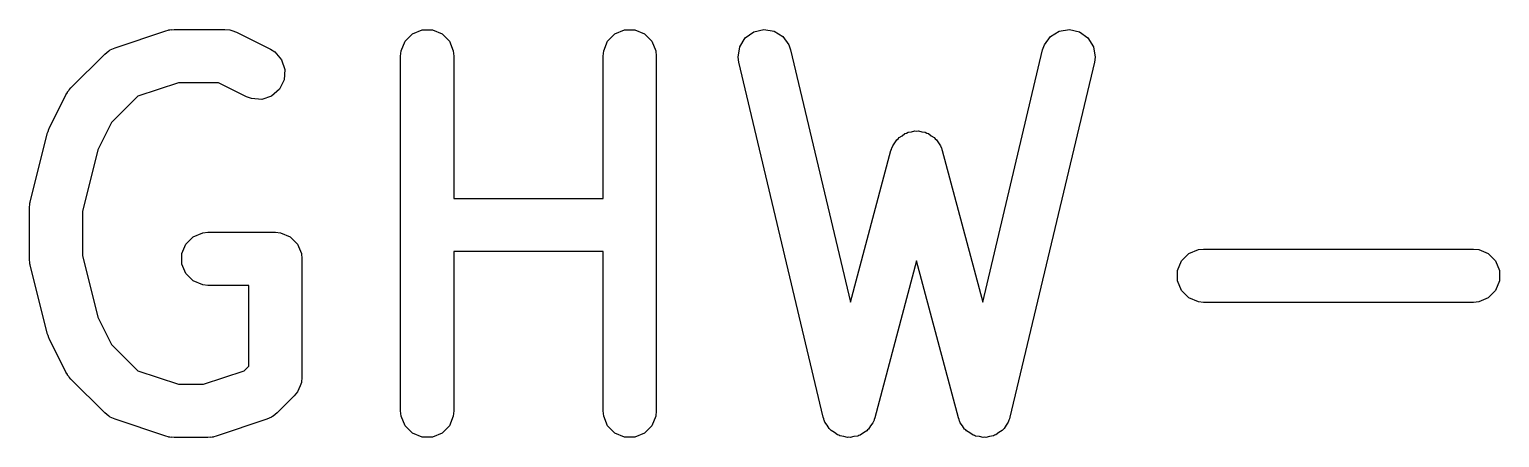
# Model space of a CAD drawing. Header units: millimetres. Extents: x 129 to 276, y -185 to -58.
# Drawn here: x 167.509 to 171.657, y -150.752 to -149.602 of the extents above; entities that cross this region are included whole.
import ezdxf

# ---------------------------------------------------------------- set-up
doc = ezdxf.new("R2010")
doc.units = ezdxf.units.MM
doc.layers.add('F.Fab', color=9, linetype='CONTINUOUS', true_color=0xafafaf)

msp = doc.modelspace()

# ---------------------------------------------------------------- linework, layer by layer
at = {"layer": 'F.Fab', "linetype": 'CONTINUOUS'}
for p, q in [((167.750569, -149.653787), (167.893425, -149.606168)), ((167.893425, -149.606168), (167.90068, -149.604518)), ((167.90068, -149.604518), (167.902511, -149.60376)), ((167.902511, -149.60376), (167.905164, -149.603498)), ((167.905164, -149.603498), (167.907762, -149.602908)), ((167.907762, -149.602908), (167.909736, -149.603048)), ((167.909736, -149.603048), (167.917143, -149.602319)), ((167.917143, -149.602319), (168.06, -149.602319)), ((168.06, -149.602319), (168.074632, -149.60376)), ((168.074632, -149.60376), (168.077121, -149.604791)), ((168.077121, -149.604791), (168.079809, -149.604982)), ((168.079809, -149.604982), (168.093541, -149.610237)), ((168.093541, -149.610237), (168.188779, -149.657856)), ((168.55787, -149.662687), (168.569069, -149.635651)), ((168.569069, -149.635651), (168.589761, -149.614959)), ((168.589761, -149.614959), (168.616797, -149.60376)), ((168.616797, -149.60376), (168.646061, -149.60376)), ((168.646061, -149.60376), (168.673097, -149.614959)), ((168.673097, -149.614959), (168.693789, -149.635651)), ((168.693789, -149.635651), (168.704988, -149.662687)), ((169.129298, -149.662687), (169.140497, -149.635651)), ((169.140497, -149.635651), (169.161189, -149.614959)), ((169.161189, -149.614959), (169.188225, -149.60376)), ((169.188225, -149.60376), (169.217489, -149.60376)), ((169.217489, -149.60376), (169.244525, -149.614959)), ((169.244525, -149.614959), (169.265217, -149.635651)), ((169.265217, -149.635651), (169.276416, -149.662687)), ((169.513495, -149.651228), (169.528831, -149.626306)), ((169.528831, -149.626306), (169.552538, -149.609149)), ((169.552538, -149.609149), (169.581006, -149.602371)), ((169.581006, -149.602371), (169.609901, -149.607004)), ((169.609901, -149.607004), (169.634823, -149.62234)), ((169.634823, -149.62234), (169.65198, -149.646047)), ((170.372783, -149.646047), (170.38994, -149.62234)), ((170.38994, -149.62234), (170.414862, -149.607004)), ((170.414862, -149.607004), (170.443757, -149.602371)), ((170.443757, -149.602371), (170.472225, -149.60915)), ((170.472225, -149.60915), (170.495932, -149.626306)), ((170.495932, -149.626306), (170.511268, -149.651228)), ((167.626015, -149.767143), (167.721253, -149.671905)), ((167.721253, -149.671905), (167.732618, -149.662577)), ((167.732618, -149.662577), (167.735108, -149.661545)), ((167.735108, -149.661545), (167.737143, -149.659781)), ((167.737143, -149.659781), (167.750569, -149.653787)), ((168.188779, -149.657856), (168.201222, -149.665688)), ((168.201222, -149.665688), (168.220395, -149.687796)), ((168.556429, -149.677319), (168.55787, -149.662687)), ((168.556429, -150.677319), (168.556429, -149.677319)), ((168.704988, -149.662687), (168.706429, -149.677319)), ((168.706429, -149.677319), (168.706429, -150.078509)), ((169.127857, -149.677319), (169.129298, -149.662687)), ((169.127857, -150.078509), (169.127857, -149.677319)), ((169.276416, -149.662687), (169.277857, -149.677319)), ((169.277857, -149.677319), (169.277857, -150.677319)), ((169.508862, -149.680123), (169.513495, -149.651228)), ((169.65198, -149.646047), (169.65677, -149.659947)), ((169.65677, -149.659947), (169.826021, -150.370803)), ((170.19874, -150.370803), (170.367993, -149.659948)), ((170.367993, -149.659948), (170.372783, -149.646047)), ((170.511268, -149.651228), (170.515901, -149.680123)), ((168.220395, -149.687796), (168.229649, -149.715557)), ((168.229649, -149.715557), (168.227575, -149.744747)), ((169.51085, -149.694691), (169.508862, -149.680123)), ((169.748945, -150.694691), (169.51085, -149.694691)), ((170.513913, -149.694691), (170.275817, -150.694691)), ((170.515901, -149.680123), (170.513913, -149.694691)), ((167.929313, -149.752319), (167.8148, -149.79049)), ((168.042295, -149.752319), (167.929313, -149.752319)), ((168.121697, -149.79202), (168.042295, -149.752319)), ((168.227575, -149.744747), (168.214487, -149.770922)), ((167.564347, -149.881873), (167.611966, -149.786635)), ((167.611966, -149.786635), (167.61593, -149.780335)), ((167.61593, -149.780335), (167.616688, -149.778508)), ((167.616688, -149.778508), (167.618376, -149.776451)), ((167.618376, -149.776451), (167.619798, -149.774192)), ((167.619798, -149.774192), (167.621296, -149.772892)), ((167.621296, -149.772892), (167.626015, -149.767143)), ((167.8148, -149.79049), (167.740687, -149.864603)), ((168.135428, -149.797275), (168.121697, -149.79202)), ((168.164618, -149.799349), (168.135428, -149.797275)), ((168.19238, -149.790095), (168.164618, -149.799349)), ((168.214487, -149.770922), (168.19238, -149.790095)), ((167.561429, -149.889497), (167.563615, -149.883378)), ((167.563615, -149.883378), (167.563937, -149.882942)), ((167.563937, -149.882942), (167.564347, -149.881873)), ((167.740687, -149.864603), (167.702193, -149.94159)), ((167.511049, -150.0877), (167.558668, -149.897224)), ((167.558668, -149.897224), (167.559053, -149.896144)), ((167.559053, -149.896144), (167.559092, -149.895605)), ((167.559092, -149.895605), (167.561429, -149.889497)), ((169.945076, -149.929941), (169.951093, -149.92208)), ((169.951093, -149.92208), (169.956052, -149.913515)), ((169.956052, -149.913515), (169.959909, -149.910562)), ((169.959909, -149.910562), (169.962863, -149.906704)), ((169.962863, -149.906704), (169.97143, -149.901743)), ((169.97143, -149.901743), (169.97929, -149.895728)), ((169.97929, -149.895728), (169.983982, -149.894476)), ((169.983982, -149.894476), (169.988188, -149.892042)), ((169.988188, -149.892042), (169.998005, -149.890737)), ((169.998005, -149.890737), (170.007566, -149.888188)), ((170.007566, -149.888188), (170.012378, -149.888827)), ((170.012378, -149.888827), (170.017197, -149.888187)), ((170.017197, -149.888187), (170.026767, -149.890739)), ((170.026767, -149.890739), (170.036574, -149.892042)), ((170.036574, -149.892042), (170.040775, -149.894474)), ((170.040775, -149.894474), (170.045472, -149.895727)), ((170.045472, -149.895727), (170.053334, -149.901745)), ((170.053334, -149.901745), (170.061899, -149.906704)), ((170.061899, -149.906704), (170.064851, -149.910561)), ((170.064851, -149.910561), (170.06871, -149.913515)), ((170.06871, -149.913515), (170.073671, -149.922083)), ((170.073671, -149.922083), (170.079686, -149.929942)), ((167.702193, -149.94159), (167.65881, -150.115124)), ((169.826021, -150.370803), (169.939913, -149.943708)), ((169.939913, -149.943708), (169.941198, -149.940279)), ((169.941198, -149.940279), (169.94139, -149.93884)), ((169.94139, -149.93884), (169.942379, -149.93713)), ((169.942379, -149.93713), (169.945076, -149.929941)), ((170.079686, -149.929942), (170.08238, -149.937126)), ((170.08238, -149.937126), (170.083372, -149.938839)), ((170.083372, -149.938839), (170.083563, -149.94028)), ((170.083563, -149.94028), (170.084849, -149.943708)), ((170.084849, -149.943708), (170.19874, -150.370803)), ((167.509708, -150.09677), (167.510251, -150.091258)), ((167.510251, -150.091258), (167.510673, -150.090236)), ((167.510673, -150.090236), (167.511049, -150.0877)), ((168.706429, -150.078509), (169.127857, -150.078509)), ((167.50881, -150.10589), (167.509061, -150.103336)), ((167.50881, -150.248747), (167.50881, -150.10589)), ((167.508899, -150.102244), (167.509708, -150.09677)), ((167.509061, -150.103336), (167.508899, -150.102244)), ((167.65881, -150.115124), (167.65881, -150.239513)), ((167.970713, -150.186387), (167.997749, -150.175188)), ((167.997749, -150.175188), (168.012381, -150.173747)), ((168.012381, -150.173747), (168.202857, -150.173747)), ((168.202857, -150.173747), (168.217489, -150.175188)), ((168.217489, -150.175188), (168.244525, -150.186387)), ((167.938822, -150.234115), (167.950021, -150.207079)), ((167.950021, -150.207079), (167.970713, -150.186387)), ((168.244525, -150.186387), (168.265217, -150.207079)), ((168.265217, -150.207079), (168.276416, -150.234115)), ((167.509061, -150.2513), (167.50881, -150.248747)), ((167.508899, -150.252393), (167.509061, -150.2513)), ((167.509708, -150.257866), (167.508899, -150.252393)), ((167.510251, -150.263379), (167.509708, -150.257866)), ((167.65881, -150.239513), (167.702193, -150.413047)), ((167.938822, -150.263379), (167.938822, -150.234115)), ((168.276416, -150.234115), (168.277857, -150.248747)), ((168.277857, -150.248747), (168.277857, -150.58208)), ((169.127857, -150.228509), (168.706429, -150.228509)), ((168.706429, -150.228509), (168.706429, -150.677319)), ((169.127857, -150.677319), (169.127857, -150.228509)), ((170.01238, -150.254113), (169.894373, -150.696644)), ((170.130389, -150.696644), (170.01238, -150.254113)), ((170.748346, -150.281734), (170.759545, -150.254698)), ((170.759545, -150.254698), (170.780237, -150.234006)), ((170.780237, -150.234006), (170.807273, -150.222807)), ((170.807273, -150.222807), (170.821905, -150.221366)), ((170.821905, -150.221366), (171.58381, -150.221366)), ((171.58381, -150.221366), (171.598442, -150.222807)), ((171.598442, -150.222807), (171.625478, -150.234006)), ((171.625478, -150.234006), (171.64617, -150.254698)), ((171.64617, -150.254698), (171.657369, -150.281734)), ((167.510673, -150.2644), (167.510251, -150.263379)), ((167.511049, -150.266937), (167.510673, -150.2644)), ((167.558668, -150.457413), (167.511049, -150.266937)), ((167.950021, -150.290415), (167.938822, -150.263379)), ((167.970713, -150.311107), (167.950021, -150.290415)), ((170.748346, -150.310998), (170.748346, -150.281734)), ((171.657369, -150.281734), (171.657369, -150.310998)), ((167.997749, -150.322306), (167.970713, -150.311107)), ((168.012381, -150.323747), (167.997749, -150.322306)), ((168.127857, -150.323747), (168.012381, -150.323747)), ((168.127857, -150.551014), (168.127857, -150.323747)), ((170.759545, -150.338034), (170.748346, -150.310998)), ((170.780237, -150.358726), (170.759545, -150.338034)), ((171.64617, -150.338034), (171.625478, -150.358726)), ((171.657369, -150.310998), (171.64617, -150.338034)), ((170.807273, -150.369925), (170.780237, -150.358726)), ((170.821905, -150.371366), (170.807273, -150.369925)), ((171.58381, -150.371366), (170.821905, -150.371366)), ((171.598442, -150.369925), (171.58381, -150.371366)), ((171.625478, -150.358726), (171.598442, -150.369925)), ((167.702193, -150.413047), (167.740687, -150.490034)), ((167.559053, -150.458492), (167.558668, -150.457413)), ((167.559092, -150.459032), (167.559053, -150.458492)), ((167.561419, -150.465113), (167.559092, -150.459032)), ((167.563615, -150.471259), (167.561419, -150.465113)), ((167.563937, -150.471694), (167.563615, -150.471259)), ((167.564347, -150.472764), (167.563937, -150.471694)), ((167.611966, -150.568002), (167.564347, -150.472764)), ((167.740687, -150.490034), (167.8148, -150.564148)), ((168.114724, -150.564147), (168.127857, -150.551014)), ((167.615929, -150.574298), (167.611966, -150.568002)), ((167.616687, -150.576128), (167.615929, -150.574298)), ((167.618376, -150.578186), (167.616687, -150.576128)), ((167.619798, -150.580445), (167.618376, -150.578186)), ((167.621296, -150.581744), (167.619798, -150.580445)), ((167.626015, -150.587494), (167.621296, -150.581744)), ((167.721253, -150.682733), (167.626015, -150.587494)), ((167.8148, -150.564148), (167.929313, -150.602319)), ((168.000211, -150.602319), (168.114724, -150.564147)), ((168.277857, -150.58208), (168.276416, -150.596712)), ((167.929313, -150.602319), (168.000211, -150.602319)), ((168.265218, -150.623747), (168.25589, -150.635113)), ((168.272499, -150.606168), (168.265218, -150.623747)), ((168.276416, -150.596712), (168.272499, -150.606168)), ((168.25589, -150.635113), (168.208272, -150.682732)), ((167.732618, -150.692061), (167.721253, -150.682733)), ((167.735108, -150.693092), (167.732618, -150.692061)), ((167.737143, -150.694857), (167.735108, -150.693092)), ((167.750569, -150.700851), (167.737143, -150.694857)), ((167.893425, -150.74847), (167.750569, -150.700851)), ((168.178955, -150.700851), (168.036098, -150.74847)), ((168.19238, -150.694857), (168.178955, -150.700851)), ((168.194415, -150.693091), (168.19238, -150.694857)), ((168.196906, -150.69206), (168.194415, -150.693091)), ((168.208272, -150.682732), (168.196906, -150.69206)), ((168.55787, -150.691951), (168.556429, -150.677319)), ((168.569069, -150.718987), (168.55787, -150.691951)), ((168.704988, -150.691951), (168.693789, -150.718987)), ((168.706429, -150.677319), (168.704988, -150.691951)), ((169.129298, -150.691951), (169.127857, -150.677319)), ((169.140497, -150.718987), (169.129298, -150.691951)), ((169.276416, -150.691951), (169.265217, -150.718987)), ((169.277857, -150.677319), (169.276416, -150.691951)), ((169.750674, -150.69971), (169.748945, -150.694691)), ((169.750914, -150.701512), (169.750674, -150.69971)), ((169.751856, -150.70314), (169.750914, -150.701512)), ((169.753735, -150.708591), (169.751856, -150.70314)), ((169.760121, -150.717415), (169.753735, -150.708591)), ((169.88921, -150.71041), (169.882591, -150.719056)), ((169.891235, -150.70501), (169.88921, -150.71041)), ((169.89222, -150.70341), (169.891235, -150.70501)), ((169.892507, -150.701618), (169.89222, -150.70341)), ((169.894373, -150.696644), (169.892507, -150.701618)), ((170.132254, -150.701619), (170.130389, -150.696644)), ((170.132542, -150.70341), (170.132254, -150.701619)), ((170.133526, -150.705009), (170.132542, -150.70341)), ((170.135552, -150.710411), (170.133526, -150.705009)), ((170.142172, -150.719059), (170.135552, -150.710411)), ((170.271027, -150.708591), (170.264641, -150.717414)), ((170.272904, -150.703142), (170.271027, -150.708591)), ((170.273848, -150.701513), (170.272904, -150.703142)), ((170.274087, -150.699709), (170.273848, -150.701513)), ((170.275817, -150.694691), (170.274087, -150.699709)), ((167.90068, -150.750119), (167.893425, -150.74847)), ((167.902511, -150.750878), (167.90068, -150.750119)), ((167.905164, -150.751139), (167.902511, -150.750878)), ((167.907762, -150.75173), (167.905164, -150.751139)), ((167.909736, -150.751589), (167.907762, -150.75173)), ((167.917143, -150.752319), (167.909736, -150.751589)), ((168.012381, -150.752319), (167.917143, -150.752319)), ((168.019786, -150.751589), (168.012381, -150.752319)), ((168.021761, -150.75173), (168.019786, -150.751589)), ((168.024358, -150.751139), (168.021761, -150.75173)), ((168.027013, -150.750878), (168.024358, -150.751139)), ((168.028844, -150.750119), (168.027013, -150.750878)), ((168.036098, -150.74847), (168.028844, -150.750119)), ((168.589761, -150.739679), (168.569069, -150.718987)), ((168.616797, -150.750878), (168.589761, -150.739679)), ((168.646061, -150.750878), (168.616797, -150.750878)), ((168.673097, -150.739679), (168.646061, -150.750878)), ((168.693789, -150.718987), (168.673097, -150.739679)), ((169.161189, -150.739679), (169.140497, -150.718987)), ((169.188225, -150.750878), (169.161189, -150.739679)), ((169.217489, -150.750878), (169.188225, -150.750878)), ((169.244525, -150.739679), (169.217489, -150.750878)), ((169.265217, -150.718987), (169.244525, -150.739679)), ((169.765576, -150.726837), (169.760121, -150.717415)), ((169.768633, -150.729177), (169.765576, -150.726837)), ((169.770892, -150.732298), (169.768633, -150.729177)), ((169.780167, -150.738005), (169.770892, -150.732298)), ((169.788814, -150.744624), (169.780167, -150.738005)), ((169.792534, -150.745616), (169.788814, -150.744624)), ((169.795814, -150.747634), (169.792534, -150.745616)), ((169.806568, -150.749358), (169.795814, -150.747634)), ((169.81709, -150.752164), (169.806568, -150.749358)), ((169.820905, -150.751657), (169.81709, -150.752164)), ((169.824709, -150.752267), (169.820905, -150.751657)), ((169.835307, -150.749743), (169.824709, -150.752267)), ((169.846098, -150.74831), (169.835307, -150.749743)), ((169.849429, -150.746381), (169.846098, -150.74831)), ((169.853177, -150.745489), (169.849429, -150.746381)), ((169.862001, -150.739102), (169.853177, -150.745489)), ((169.871423, -150.733648), (169.862001, -150.739102)), ((169.873763, -150.73059), (169.871423, -150.733648)), ((169.876884, -150.728332), (169.873763, -150.73059)), ((169.882591, -150.719056), (169.876884, -150.728332)), ((170.147878, -150.728332), (170.142172, -150.719059)), ((170.150998, -150.73059), (170.147878, -150.728332)), ((170.153339, -150.733648), (170.150998, -150.73059)), ((170.16276, -150.739102), (170.153339, -150.733648)), ((170.171585, -150.745489), (170.16276, -150.739102)), ((170.175332, -150.746381), (170.171585, -150.745489)), ((170.178664, -150.74831), (170.175332, -150.746381)), ((170.189457, -150.749744), (170.178664, -150.74831)), ((170.200053, -150.752267), (170.189457, -150.749744)), ((170.203854, -150.751657), (170.200053, -150.752267)), ((170.207673, -150.752165), (170.203854, -150.751657)), ((170.218204, -150.749356), (170.207673, -150.752165)), ((170.228948, -150.747634), (170.218204, -150.749356)), ((170.232224, -150.745618), (170.228948, -150.747634)), ((170.235948, -150.744625), (170.232224, -150.745618)), ((170.244598, -150.738003), (170.235948, -150.744625)), ((170.25387, -150.732298), (170.244598, -150.738003)), ((170.256128, -150.729177), (170.25387, -150.732298)), ((170.259186, -150.726837), (170.256128, -150.729177)), ((170.264641, -150.717414), (170.259186, -150.726837))]:
    msp.add_line(p, q, dxfattribs=at)

doc.saveas('drawing.dxf')
